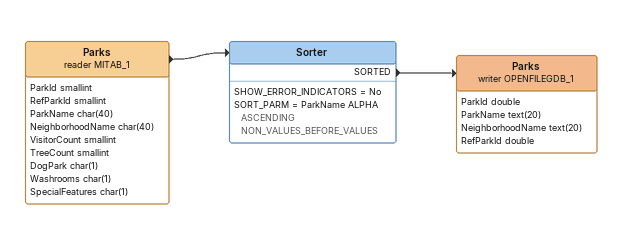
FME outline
Parks (reader MITAB_1)
    attributes: ParkId smallint, RefParkId smallint, ParkName char(40), NeighborhoodName char(40), VisitorCount smallint, TreeCount smallint, DogPark char(1), Washrooms char(1), SpecialFeatures char(1)
    -> Sorter
Sorter
    SHOW_ERROR_INDICATORS = No
    SORT_PARM = ParkName ALPHA ASCENDING NON_VALUES_BEFORE_VALUES
    SORTED -> Parks (writer OPENFILEGDB_1)
Parks (writer OPENFILEGDB_1)
    attributes: ParkId double, ParkName text(20), NeighborhoodName text(20), RefParkId double
